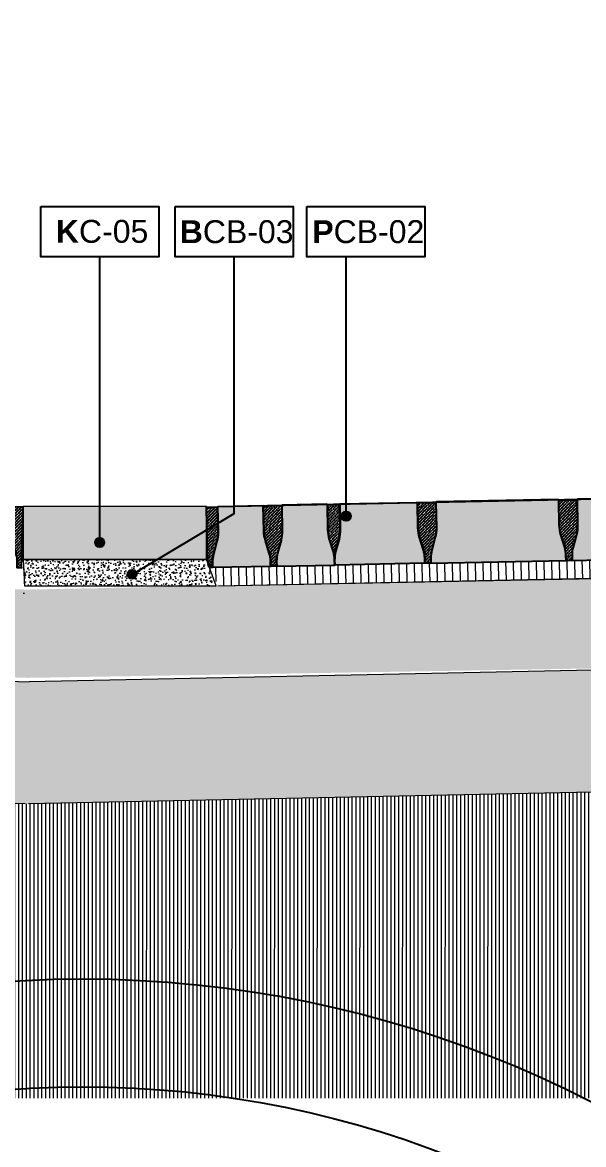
# Model space of a CAD drawing. Header units: metres. Extents: x -325 to 301, y -147 to 149.
# Drawn here: x 68.035 to 68.954, y 76.12 to 77.958 of the extents above; entities that cross this region are included whole.
import ezdxf

# ---------------------------------------------------------------- set-up
doc = ezdxf.new("R2010")
doc.units = ezdxf.units.M
doc.layers.add('-aux', color=50, linetype='Continuous', plot=False)
doc.layers.add('-AUX-QAD', color=5, linetype='Continuous', plot=False)
for name, color, linetype, true_color in [('0-TX-1_25', 7, 'Continuous', 0x3f4f7f), ('3-TR-paviment fort', 7, 'Continuous', 0xd1d1d1), ('EIT_3 TR sorra', 7, 'Continuous', 0xd8ceb0)]:
    doc.layers.add(name, color=color, linetype=linetype, true_color=true_color)
for name, color, linetype in [('00_Xref-Projecte', 7, 'Continuous'), ('1-L- kodolé', 7, 'Continuous'), ('A-KEYPLAN_HATCH', 7, 'Continuous'), ('A_TEXT_2', 7, 'Continuous')]:
    doc.layers.add(name, color=color, linetype=linetype)
for name, color, linetype, lineweight, true_color in [('03-TR-Paviment_05_Open Joint Precast Pavements', 7, 'Continuous', 5, 0xb3b3b3), ('3-TR sorra granitica', 7, 'Continuous', 0, 0xf2dac9), ('3-TR tot_u', 7, 'Continuous', 5, 0x787878)]:
    doc.layers.add(name, color=color, linetype=linetype, lineweight=lineweight, true_color=true_color)
for name, color, linetype, lineweight in [('1-CM', 7, 'Continuous', 0), ('3-TR Seleccionat', 44, 'Continuous', 0), ('3-TR Tot-u', 37, 'Continuous', 0)]:
    doc.layers.add(name, color=color, linetype=linetype, lineweight=lineweight)
doc.styles.get("Standard").update_dxf_attribs({"font": 'arial.ttf'})
pattern_1 = [(45.57882308716561, (41.17352994460509, 6.290211714547253), (0.001742942525919423, 0.006654917678337132), [0.008532812500000079, -0.001706562500000016, 0, -0.001706562500000016])]

# ---------------------------------------------------------------- blocks, each defined once
blk = doc.blocks.new('hatch keyplan 2')
at = {"layer": 'A-KEYPLAN_HATCH'}
blk.add_lwpolyline([(0, 0.005476596624248486), (0.012874798693294, 0.005476596623793739), (0.012874798693294, -2.273736754432321e-13), (0, 0)], close=True, dxfattribs=at)
blk = doc.blocks.new('hatch keyplan')
at = {"layer": 'A-KEYPLAN_HATCH'}
blk.add_blockref('hatch keyplan 2', (1.430579833341536, 0.8521467901477053), dxfattribs=at)
blk = doc.blocks.new('B-CB03')
at = {"layer": 'A-KEYPLAN_HATCH'}
blk.add_blockref('hatch keyplan', (-1.430579833438594, -0.8521467901477053), dxfattribs=at)
at = {"layer": 'A_TEXT_2', "insert": (-0.0007977309449526127, 0.00398371515799123), "char_height": 0.0025, "attachment_point": 1}
blk.add_mtext_dynamic_manual_height_columns('\\pi0.00128;{\\fArial|b1|i0|c0|p34;B}CB-03', width=0.01456192034901793, gutter_width=0.015, heights=[0], dxfattribs=at)
blk = doc.blocks.new('PCB03')
at = {"layer": 'A-KEYPLAN_HATCH'}
blk.add_blockref('hatch keyplan', (-1.42957983326266, -0.8521467901535917), dxfattribs=at)
at = {"layer": 'A_TEXT_2', "insert": (0.0002022692309803231, 0.0039881901570753), "char_height": 0.0025, "attachment_point": 1}
blk.add_mtext_dynamic_manual_height_columns('\\pi0.00139;{\\fArial|b1|i0|c0|p34;P}CB-02', width=0.01456192034901793, gutter_width=0.015, heights=[0], dxfattribs=at)
blk = doc.blocks.new('POINT')
at = {"layer": '0-TX-1_25'}
h = blk.add_hatch(dxfattribs=at)
h.set_pattern_fill('ANGLE', color=256)
h.set_pattern_definition([(0, (-83.74681484067048, -12.72584030761209), (0, 6.985), [5.08, -1.905]), (90, (-83.74681484067048, -12.72584030761209), (-6.985, 4.277078946022131e-16), [5.08, -1.905])])
edge = h.paths.add_edge_path()
edge.add_arc((0, 0), 0.0075, 0, 360)
h = blk.add_hatch(color=256, dxfattribs=at)
h.dxf.hatch_style = 1
edge = h.paths.add_edge_path()
edge.add_arc((0, 0), 0.0075, 0, 360)
blk.add_circle((0, 0), 0.0075, dxfattribs=at)
blk = doc.blocks.new('K04')
at = {"layer": 'A-KEYPLAN_HATCH'}
blk.add_blockref('hatch keyplan', (-1.429579833261921, -0.8521467901527103), dxfattribs=at)
at = {"layer": 'A_TEXT_2', "insert": (0.0002022691850191993, 0.004020148491213238), "char_height": 0.0025, "attachment_point": 1}
blk.add_mtext_dynamic_manual_height_columns('\\pi0.00244;{\\fArial|b1|i0|c0|p34;K}C-05', width=0.01456192034901793, gutter_width=0.015, heights=[0], dxfattribs=at)

msp = doc.modelspace()

# ---------------------------------------------------------------- hatches: boundary and pattern name
at = {"layer": '03-TR-Paviment_05_Open Joint Precast Pavements'}
h = msp.add_hatch(color=256, dxfattribs=at)
h.dxf.hatch_style = 1
edge = h.paths.add_edge_path()
edge.add_line((68.92525790686614, 77.07641051770727), (68.92509395140925, 77.08460465641035))
edge.add_arc((68.8766860826426, 77.08363606407731), 0.04841755807180265, 1.146277450208621, 17.14529657659856)
edge.add_line((68.92295197679854, 77.09790935968793), (68.91659162846969, 77.11852598194437))
edge.add_arc((68.97119673071832, 77.13537197219081), 0.05714459361100022, 181.1462781844386, 197.1452973107232, ccw=False)
edge.add_line((68.91406357287849, 77.1342287949448), (68.91324086260632, 77.17534583923354))
edge.add_line((68.91324086260632, 77.17534583923354), (68.91244381700376, 77.17532989116101))
edge.add_line((68.91244381700376, 77.17532989116101), (68.91242693128441, 77.17617379805503))
edge.add_line((68.91242693128441, 77.17617379805503), (68.71289542012039, 77.17218137621641))
edge.add_line((68.71289542012039, 77.17218137621641), (68.71291230586769, 77.17133746792568))
edge.add_line((68.71291230586769, 77.17133746792568), (68.71211525972505, 77.17132152356838))
edge.add_line((68.71211525972505, 77.17132152356838), (68.71293797050939, 77.13020447696111))
edge.add_arc((68.65580481508644, 77.12906129666017), 0.05714459125571695, -14.852737830959825, 1.1462812953216144, ccw=False)
edge.add_line((68.71104008293543, 77.11441310580145), (68.7055095311108, 77.09355855452493))
edge.add_arc((68.75230934882654, 77.0811474099321), 0.04841755310143616, 165.1472573265249, 181.1462764529136)
edge.add_line((68.70390148501241, 77.08017881854109), (68.70406544139112, 77.0719846803222))
edge.add_line((68.70406544139112, 77.0719846803222), (68.92525790686614, 77.07641051770727))
h = msp.add_hatch(color=256, dxfattribs=at)
h.dxf.hatch_style = 1
edge = h.paths.add_edge_path()
edge.add_line((69.03019998682242, 77.07851030301428), (69.03003603184044, 77.08670444126112))
edge.add_arc((68.98162815789082, 77.0857358478659), 0.04841756327498297, 1.146278584204274, 17.14529771059357)
edge.add_line((69.02789405673622, 77.1000091459261), (69.02153370794178, 77.1206257681732))
edge.add_arc((69.07613880411516, 77.13747175405231), 0.05714458651826031, 181.1462757958576, 197.1452949221402, ccw=False)
edge.add_line((69.019005653319, 77.13632857933), (69.01818294258123, 77.17744562360942))
edge.add_line((69.01818294258123, 77.17744562360942), (69.01738589696005, 77.17742967646801))
edge.add_line((69.01738589696005, 77.17742967646801), (69.01736901217183, 77.17827358338067))
edge.add_line((69.01736901217183, 77.17827358338067), (68.94408588558169, 77.17680726295526))
edge.add_line((68.94408588558169, 77.17680726295526), (68.94410277134762, 77.17596335373341))
edge.add_line((68.94410277134762, 77.17596335373341), (68.94330572472077, 77.17594741029792))
edge.add_line((68.94330572472077, 77.17594741029792), (68.9441284359893, 77.13483036276884))
edge.add_arc((68.88699528360394, 77.13368718465156), 0.05714458817505608, -14.852739959040889, 1.146279167241687, ccw=False)
edge.add_line((68.94223054793113, 77.11903899253097), (68.93669999610651, 77.09818444125449))
edge.add_arc((68.98349981216123, 77.08577329686136), 0.0484175514447214, 165.1472570511002, 181.1462761774888)
edge.add_line((68.93509194999882, 77.08480470573619), (68.93525590730866, 77.07661056753594))
edge.add_line((68.93525590730866, 77.07661056753594), (69.03019998682242, 77.07851030301428))
h = msp.add_hatch(color=256, dxfattribs=at)
h.dxf.hatch_style = 1
edge = h.paths.add_edge_path()
edge.add_line((68.34664877015429, 77.06483313268505), (68.34648481324481, 77.0730272741536))
edge.add_arc((68.39489268009662, 77.07399586772834), 0.04841755618218446, 165.1472598382455, 181.1462789646351, ccw=False)
edge.add_line((68.34809285885899, 77.08640701105928), (68.3536234117079, 77.10726155769873))
edge.add_arc((68.2983881461189, 77.12190975334116), 0.05714459029747762, 345.1472569520938, 361.1462760783742)
edge.add_line((68.35552130068788, 77.12305292842079), (68.3546985904157, 77.16416997270952))
edge.add_line((68.3546985904157, 77.16416997270952), (68.35549563693075, 77.16418592173181))
edge.add_line((68.35549563693075, 77.16418592173181), (68.35547875026165, 77.16502982953835))
edge.add_line((68.35547875026165, 77.16502982953835), (68.42876187732668, 77.16649614950751))
edge.add_line((68.42876187732668, 77.16649614950751), (68.42877876123033, 77.16565224024838))
edge.add_line((68.42877876123033, 77.16565224024838), (68.42957580722394, 77.16566819205478))
edge.add_line((68.42957580722394, 77.16566819205478), (68.43039851708645, 77.12455114496332))
edge.add_arc((68.48753166994302, 77.12569432280817), 0.0571445886407297, 181.1462788847019, 197.1452980109835)
edge.add_line((68.43292657264968, 77.10884833335957), (68.43928692103444, 77.08823170830973))
edge.add_arc((68.3930210277325, 77.07395841792044), 0.04841755571653015, 1.1462718439660193, 17.1452909703537, ccw=False)
edge.add_line((68.44142889423912, 77.07492700546977), (68.44159285061782, 77.06673286725089))
edge.add_line((68.44159285061782, 77.06673286725089), (68.34664877015429, 77.06483313268505))
h = msp.add_hatch(color=256, dxfattribs=at)
h.dxf.hatch_style = 1
edge = h.paths.add_edge_path()
edge.add_line((68.54653493105832, 77.06883265163609), (68.54637097464236, 77.07702679171724))
edge.add_arc((68.49796310421458, 77.07605819958383), 0.04841755972861205, 1.146277174707698, 17.14529630109814)
edge.add_line((68.54422900002233, 77.0903314954604), (68.53786865264325, 77.11094811680432))
edge.add_arc((68.59247375350607, 77.1277941051331), 0.05714459172145445, 181.1462767567709, 197.145295883053, ccw=False)
edge.add_line((68.53534059752693, 77.12665092934851), (68.53451788631429, 77.16776797408417))
edge.add_line((68.53451788631429, 77.16776797408417), (68.53372084117731, 77.16775202602095))
edge.add_line((68.53372084117731, 77.16775202602095), (68.53370395499239, 77.16859593290567))
edge.add_line((68.53370395499239, 77.16859593290567), (68.46042082932406, 77.16712961296446))
edge.add_line((68.46042082932406, 77.16712961296446), (68.46043771507136, 77.16628570467373))
edge.add_line((68.46043771507136, 77.16628570467373), (68.45964066941292, 77.16626975939461))
edge.add_line((68.45964066941292, 77.16626975939461), (68.46046337927541, 77.12515271230315))
edge.add_arc((68.40333022992775, 77.12400953636946), 0.05714458509428332, -14.852742087034017, 1.1462770392494122, ccw=False)
edge.add_line((68.45856549073306, 77.10936134298711), (68.45303493890844, 77.08850679171061))
edge.add_arc((68.49983475828532, 77.07609564691816), 0.04841755475823895, 165.1472576020817, 181.1462767284708)
edge.add_line((68.45142689281937, 77.07512705526119), (68.45159085012921, 77.06693291706094))
edge.add_line((68.45159085012921, 77.06693291706094), (68.54653493105832, 77.06883265163609))
h = msp.add_hatch(color=256, dxfattribs=at)
h.dxf.hatch_style = 1
edge = h.paths.add_edge_path()
edge.add_line((68.54653493103038, 77.06883265303279), (68.54637097464236, 77.07702679171724))
edge.add_arc((68.59477883872243, 77.07799538145655), 0.04841755333428358, 165.1472553660358, 181.1462744924243, ccw=False)
edge.add_line((68.5479790212063, 77.09040652771041), (68.55350957263056, 77.11126107571863))
edge.add_arc((68.49827430312045, 77.12590926677704), 0.05714459291252195, 345.1472624024418, 361.1462815287247)
edge.add_line((68.55540746019521, 77.12705244734387), (68.55458474900121, 77.1681694911484))
edge.add_line((68.55458474900121, 77.1681694911484), (68.55538179692229, 77.16818543973308))
edge.add_line((68.55538179692229, 77.16818543973308), (68.55536491070941, 77.16902934801449))
edge.add_line((68.55536491070941, 77.16902934801449), (68.68116560215896, 77.17154649387201))
edge.add_line((68.68116560215896, 77.17154649387201), (68.68118248654682, 77.17070258369107))
edge.add_line((68.68118248654682, 77.17070258369107), (68.68197953298736, 77.17071853643792))
edge.add_line((68.68197953298736, 77.17071853643792), (68.68280224330613, 77.12960148982134))
edge.add_arc((68.73993539636227, 77.13074466932734), 0.05714458887348412, 181.1462805459101, 197.1452996721934)
edge.add_line((68.68533029933494, 77.11389867822693), (68.69169064633229, 77.09328205268356))
edge.add_arc((68.64542475436002, 77.07900875403527), 0.04841755688067015, 1.1462816469212953, 17.145300773309373, ccw=False)
edge.add_line((68.69383262186483, 77.07997734989019), (68.69399657778727, 77.0717832111964))
edge.add_line((68.69399657778727, 77.0717832111964), (68.54653493103038, 77.06883265303279))
at = {"layer": '3-TR Seleccionat'}
h = msp.add_hatch(dxfattribs=at)
h.set_pattern_fill('ANSI31', color=256, scale=0.002, angle=225, style=0)
h.set_pattern_definition([(270, (441144.3122524929, -650759.8014037139), (-0.00635, -1.734723475976807e-18), [])])
h.paths.add_polyline_path([(66.77126353608502, 76.19580236841385), (69.65128148649208, 76.19580236841385), (69.65127183217632, 76.71082424159442), (68.09892376626033, 76.67871839777837), (68.03981260137503, 76.67778953592335), (66.77103777576338, 76.72032731852657)])
at = {"layer": '3-TR sorra granitica'}
h = msp.add_hatch(dxfattribs=at)
h.set_pattern_fill('LINE', color=256, scale=0.09999999999999998, angle=55.49980514896591, style=0)
h.set_pattern_definition([(91.14627738771378, (89.58269342022236, 285.6870577458764), (-0.01249749850454911, -0.0002500622498354824), [])])
h.paths.add_polyline_path([(68.34342161905019, 77.06476507445349), (68.3551396217445, 77.03499720880873), (69.65127183217632, 77.06093148984188), (69.65127183217632, 77.09093729357046)])
at = {"layer": '3-TR Tot-u'}
h = msp.add_hatch(dxfattribs=at)
h.set_pattern_fill('EARTH', color=256, scale=0.005, angle=-79.67847873881027)
h.set_pattern_definition([(280.3215212611898, (-0.9619544787788437, 23.03819359472088), (0.03692491896528266, -0.02554751180462218), [0.03175, -0.03175]), (280.3215212611898, (-0.9502408980094881, 23.04032685856351), (0.03692491896528266, -0.02554751180462218), [0.03175, -0.03175]), (280.3215212611898, (-0.9385273172401334, 23.04246012240613), (0.03692491896528266, -0.02554751180462218), [0.03175, -0.03175]), (10.32152126118974, (-0.9339117023694623, 23.03926668343055), (0.02554751180462218, 0.03692491896528266), [0.03175, -0.03175]), (10.32152126118974, (-0.9317784385268464, 23.02755310266119), (0.02554751180462218, 0.03692491896528266), [0.03175, -0.03175]), (10.32152126118974, (-0.9296451746842163, 23.01583952189184), (0.02554751180462218, 0.03692491896528266), [0.03175, -0.03175])])
h.paths.add_polyline_path([(68.04651416809284, 76.87767722689908), (66.77103777576338, 76.92043969065307), (66.77103777576338, 76.72032731852657), (68.0452302139848, 76.67760790146563), (69.65127183217632, 76.71082424159442), (69.6502386739103, 76.91084564411612)])
at = {"layer": '3-TR tot_u'}
h = msp.add_hatch(dxfattribs=at)
h.set_pattern_fill('AR-CONC', color=256, scale=0.0002499999999999997, angle=92.9928143935928)
h.set_pattern_definition([(142.9928143935928, (269989.1826218755, -738416.6042376308), (0.00160133854976033, 0.04569209416202706), [0.004762499999999995, -0.05238749999999995]), (87.99281439359284, (269989.1826218755, -738416.6042376308), (-0.04723904418761809, -0.01129264178091974), [0.003809999999999996, -0.04191014604249996]), (193.4442590935928, (269989.1827553202, -738416.6004299686), (-0.04563770368725484, 0.03439945236275431), [0.004047502199999992, -0.04452256114999992]), (139.1770143935928, (269989.1699391972, -738416.6049007069), (0.00695793884922797, 0.0682260934048176), [0.007143749999999992, -0.07858124999999991]), (189.6283720035927, (269989.1705190189, -738416.5992152045), (-0.06487092434638955, 0.05604051034146583), [0.006071255784999993, -0.06678390203999993]), (84.17696556359282, (269989.1699391972, -738416.6049007069), (-0.06487092434352237, 0.05604051034498883), [0.005714991767499994, -0.06286493297999993]), (113.9928143935928, (269989.1727783288, -738416.5983935987), (0.02355245547627941, 0.03918673552424966), [0.004762499999999994, -0.05238749999999994]), (58.99281439359278, (269989.1727783288, -738416.5983935987), (-0.04679086962607495, 0.01302528763197387), [0.003809999999999996, -0.04190999999999995]), (164.4442593935928, (269989.1747410334, -738416.5951280374), (-0.02323841438272714, 0.05221202305941412), [0.004047502199999996, -0.04452248439999995]), (130.4928143935928, (269989.1826218755, -738416.6042376308), (-0.02115024290892982, -0.0003325720948346777), [0, -0.04140199999999996, 0, -0.04254499999999996, 0, -0.04206874999999995]), (100.4928143935928, (269989.1826218755, -738416.6042376308), (-0.02588315998721204, 0.01537450676871891), [0, -0.02425699999999997, 0, -0.04044949999999996, 0, -0.01603374999999999]), (60.4928143935928, (269989.1833612054, -738416.6183788172), (-0.0003395878614522781, 0.03392619092123889), [0, -0.01587499999999998, 0, -0.04952999999999995, 0, -0.06572249999999992]), (50.49281439359279, (269989.1836927434, -738416.6247201564), (-0.008281435526141462, 0.03664990282591291), [0, -0.02063749999999996, 0, -0.03289299999999993, 0, -0.04667249999999992])])
h.paths.add_polyline_path([(68.04480928950098, 76.88414933621289), (69.6502386739103, 76.91084564411612), (69.65127183217632, 77.0599941756442), (68.3551396074656, 77.0349972450822), (68.04103718276302, 77.02871233820244), (66.77103777576338, 77.07050056666263), (66.77103777576338, 76.92043969065307)])
h = msp.add_hatch(dxfattribs=at)
h.set_pattern_fill('AR-CONC', color=256, scale=9e-05, angle=90.26641431039367)
h.set_pattern_definition([(140.2664143103937, (4.250728919184326, -5.674020248747695), (0.001358261347982061, 0.01640311316296629), [0.0017145, -0.0188595]), (85.26641431039367, (4.250728919184326, -5.674020248747695), (-0.01718018148039424, -0.003251827319955159), [0.0013716, -0.0150876525753]), (190.7178590103937, (4.250842107323853, -5.672653327039722), (-0.01582191943130427, 0.01315128580300938), [0.001457100792, -0.016028122014]), (136.4506143103937, (4.246156968609166, -5.674041507588194), (0.003670327151181657, 0.02441444385953116), [0.00257175, -0.02828925]), (186.9019719203937, (4.24646282675403, -5.672006972418008), (-0.02236745963156911, 0.02126259792724011), [0.0021856520826, -0.0240422047344]), (81.45056548039366, (4.246156968609166, -5.674041507588194), (-0.02236745963047776, 0.02126259792845786), [0.0020573970363, -0.0226313758728]), (111.2664143103937, (4.247289326832706, -5.67175021759049), (0.009140320580882877, 0.01368794375791834), [0.0017145, -0.0188595]), (56.2664143103937, (4.247289326832706, -5.67175021759049), (-0.01660260073058194, 0.005485043237329697), [0.0013716, -0.0150876]), (161.7178593103937, (4.248051020219046, -5.67060955561116), (-0.007462280235117282, 0.01917298696442482), [0.001457100791999999, -0.01602809438399998]), (127.7664143103937, (4.250728919184326, -5.674020248747695), (-0.007611163754578943, 0.0002425866008496274), [0, -0.01490472, 0, -0.0153162, 0, -0.01514475]), (97.76641431039367, (4.250728919184326, -5.674020248747695), (-0.009044117031634472, 0.005971780936707849), [0, -0.00873252, 0, -0.01456182, 0, -0.005772150000000001]), (57.76641431039366, (4.250752622791483, -5.679117973638998), (0.0004588392826058817, 0.01220541901602734), [0, -0.005715, 0, -0.0178308, 0, -0.0236601]), (47.76641431039366, (4.250763252211732, -5.681403948926578), (-0.002350348719380294, 0.0133208416991804), [0, -0.0074295, 0, -0.01184148, 0, -0.0168021])])
h.paths.add_polyline_path([(68.35253808090863, 77.03503001514748), (68.33668180518191, 77.07780274817782), (68.03667653750651, 77.07777996621273), (68.03752744237484, 77.02023905332308), (68.03837308006092, 77.0350300151475)])
at = {"layer": '3-TR-paviment fort'}
h = msp.add_hatch(color=256, dxfattribs=at)
h.dxf.hatch_style = 1
h.paths.add_polyline_path([(68.03668180468878, 77.16502982953835), (68.03668180468875, 77.0777799668616), (68.33668216616816, 77.07781692390616), (68.3366818046888, 77.16502982953835)])
at = {"layer": 'EIT_3 TR sorra'}
h = msp.add_hatch(dxfattribs=at)
h.set_pattern_fill('ANSI36', color=256, scale=0.00107500000000001, angle=0.5788230871656231, style=0, double=1)
h.set_pattern_definition(pattern_1)
edge = h.paths.add_edge_path()
edge.add_line((68.93525597635588, 77.07660707016974), (68.9252579796379, 77.0764070204156))
edge.add_line((68.9252579796379, 77.0764070204156), (68.92509402186252, 77.08460115860653))
edge.add_arc((68.87668615681648, 77.08363256919625), 0.0484175542934768, 1.146274080278305, 17.145293206388)
edge.add_line((68.92295204820157, 77.09790586097162), (68.91659170025444, 77.11852248742747))
edge.add_arc((68.97119679642805, 77.13536847330667), 0.05714458651850271, 181.1462757959383, 197.1452949221546, ccw=False)
edge.add_line((68.91406364563164, 77.13422529858427), (68.9132408653904, 77.175345839755))
edge.add_line((68.9132408653904, 77.175345839755), (68.94330572666689, 77.17594740614507))
edge.add_line((68.94330572666689, 77.17594740614507), (68.9441285055021, 77.13482686541197))
edge.add_arc((68.8869953498133, 77.13368368676282), 0.05714459148847613, -14.85273949215781, 1.1462796341515968, ccw=False)
edge.add_line((68.94223061746257, 77.11903549424298), (68.93670006607556, 77.09818094437249))
edge.add_arc((68.98349987714745, 77.08576980057826), 0.04841754647486529, 165.1472562246555, 181.146275350871)
edge.add_line((68.93509201993993, 77.0848012102509), (68.93525597635588, 77.07660707016974))
edge.add_line((68.93525597635588, 77.07660707016974), (68.9252579796379, 77.0764070204156))
h = msp.add_hatch(dxfattribs=at)
h.set_pattern_fill('ANSI36', color=256, scale=0.00107500000000001, angle=0.5788230871656231, style=0, double=1)
h.set_pattern_definition([(45.57882308716561, (41.79200925026089, -23.2615700348311), (0.001742942525919423, 0.006654917678337132), [0.008532812500000079, -0.001706562500000016, 0, -0.001706562500000016])])
edge = h.paths.add_edge_path()
edge.add_line((68.02586511630221, 77.06475838803168), (68.03382618499553, 77.0645315736056))
edge.add_line((68.03382618499553, 77.0645315736056), (68.03668180468878, 77.16391712332853))
edge.add_line((68.03668180468878, 77.16391712332853), (68.0186577514142, 77.16416338985005))
edge.add_line((68.0186577514142, 77.16416338985005), (68.01748639896923, 77.12305129825796))
edge.add_arc((68.07460780607369, 77.12142388232988), 0.05714458532701523, 178.3680575769846, 194.3670767032971)
edge.add_line((68.01925036602958, 77.10724440899834), (68.0246039479235, 77.08634372829128))
edge.add_arc((67.97770061481815, 77.07432972351783), 0.04841754813172262, -1.631942671243678, 14.367076454967503, ccw=False)
edge.add_line((68.02609852446547, 77.07295084395192), (68.02586511630221, 77.06475838803168))
edge.add_line((68.02586511630221, 77.06475838803168), (68.03382618499553, 77.0645315736056))
h = msp.add_hatch(dxfattribs=at)
h.set_pattern_fill('ANSI36', color=256, scale=0.00107500000000001, angle=0.5788230871656231, style=0, double=1)
h.set_pattern_definition(pattern_1)
edge = h.paths.add_edge_path()
edge.add_line((68.34664884016992, 77.06482963347521), (68.34342138878273, 77.0647650698454))
edge.add_line((68.34342138878273, 77.0647650698454), (68.33842500536483, 77.07745823801936))
edge.add_line((68.33842500536483, 77.07745823801936), (68.33670245208316, 77.16380988826954))
edge.add_line((68.33670245208316, 77.16380988826954), (68.35469858948454, 77.16416997269089))
edge.add_line((68.35469858948454, 77.16416997269089), (68.35552136979103, 77.12304942826118))
edge.add_arc((68.29838822017754, 77.12190625397939), 0.05714458532701222, -14.852743748329488, 1.1462753779800892, ccw=False)
edge.add_line((68.35362348078309, 77.10725805893584), (68.34809292894916, 77.0864035081249))
edge.add_arc((68.39489274168218, 77.07399236413094), 0.04841754813169722, 165.1472565000822, 181.1462756262931)
edge.add_line((68.34648488282282, 77.07302377353774), (68.34664884016992, 77.06482963347521))
edge.add_line((68.34664884016992, 77.06482963347521), (68.34342138878273, 77.0647650698454))
h = msp.add_hatch(dxfattribs=at)
h.set_pattern_fill('ANSI36', color=256, scale=0.00107500000000001, angle=0.5788230871656231, style=0, double=1)
h.set_pattern_definition(pattern_1)
edge = h.paths.add_edge_path()
edge.add_line((68.45159092106667, 77.06692941833529), (68.44159292436731, 77.06672936765003))
edge.add_line((68.44159292436731, 77.06672936765003), (68.44142896657328, 77.0749235067721))
edge.add_arc((68.39302109986623, 77.07395491756154), 0.04841755595015637, 1.14627380466281, 17.14529293077776)
edge.add_line((68.43928699290304, 77.08822820960273), (68.43292664592431, 77.10884483421496))
edge.add_arc((68.48753174513548, 77.12569082227783), 0.05714459006482043, 181.1462769902513, 197.1452961164698, ccw=False)
edge.add_line((68.4303985908173, 77.12454764629356), (68.42957581000803, 77.16566819257622))
edge.add_line((68.42957581000803, 77.16566819257622), (68.45964067081894, 77.16626975895697))
edge.add_line((68.45964067081894, 77.16626975895697), (68.46046345069709, 77.12514921265569))
edge.add_arc((68.40333029309058, 77.12400603539241), 0.05714459337808021, -14.852740919884525, 1.146278206426814, ccw=False)
edge.add_line((68.4585655622013, 77.10935784101181), (68.4530350103301, 77.08850329206317))
edge.add_arc((68.49983482472426, 77.07609214786957), 0.04841754978850364, 165.1472567756227, 181.1462759018336)
edge.add_line((68.45142696421308, 77.07512355701043), (68.45159092106667, 77.06692941833529))
edge.add_line((68.45159092106667, 77.06692941833529), (68.44159292436731, 77.06672936765003))
h = msp.add_hatch(dxfattribs=at)
h.set_pattern_fill('ANSI36', color=256, scale=0.00107500000000001, angle=0.5788230871656231, style=0, double=1)
h.set_pattern_definition(pattern_1)
edge = h.paths.add_edge_path()
edge.add_line((68.5465350023775, 77.06882915710987), (68.54637104506766, 77.07702329531014))
edge.add_arc((68.49796318188243, 77.07605470736138), 0.04841755240379976, 1.146272395165335, 17.1452915212768)
edge.add_line((68.5442290718816, 77.09032799721896), (68.53786872441867, 77.11094462275301))
edge.add_arc((68.59247382362985, 77.12779061081586), 0.05714459006481624, 181.1462769902371, 197.1452961164562, ccw=False)
edge.add_line((68.53534066931167, 77.12664743483161), (68.53451788955465, 77.16776797508051))
edge.add_line((68.53451788955465, 77.16776797508051), (68.55458475273508, 77.16816949075736))
edge.add_line((68.55458475273508, 77.16816949075736), (68.55540753060188, 77.12704895186789))
edge.add_arc((68.49827437326127, 77.12590577295279), 0.05714459314527894, -14.852739258683812, 1.146279867626106, ccw=False)
edge.add_line((68.55350964257167, 77.11125758023333), (68.54797909027218, 77.09040302941308))
edge.add_arc((68.5947788998826, 77.0779918874795), 0.04841754458527481, 165.1472579095892, 181.146277035802)
edge.add_line((68.54637104459277, 77.07702329576638), (68.54653500192123, 77.06882915663499))
h = msp.add_hatch(dxfattribs=at)
h.set_pattern_fill('ANSI36', color=256, scale=0.00107500000000001, angle=0.5788230871656231, style=0, double=1)
h.set_pattern_definition(pattern_1)
edge = h.paths.add_edge_path()
edge.add_line((68.70399464663446, 77.07197977249537), (68.69399664897603, 77.07177972318816))
edge.add_line((68.69399664897603, 77.07177972318816), (68.69383269214109, 77.07997386093216))
edge.add_arc((68.64542482835685, 77.07900526800006), 0.04841755310237295, 1.146278276923341, 17.145297403036)
edge.add_line((68.69169071755832, 77.09327856281305), (68.68533036960187, 77.11389518973448))
edge.add_arc((68.73993546604137, 77.13074117396185), 0.05714458628563379, 181.1462741347464, 197.1452932609647, ccw=False)
edge.add_line((68.68280231544465, 77.12959800090059), (68.68197953484031, 77.17071853694074))
edge.add_line((68.68197953484031, 77.17071853694074), (68.71204439518564, 77.17132010331217))
edge.add_line((68.71204439518564, 77.17132010331217), (68.7128671753151, 77.13019956772828))
edge.add_arc((68.65573402074618, 77.12905639264858), 0.05714459029740723, -14.852743047865772, 1.1462760784468173, ccw=False)
edge.add_line((68.71096928633513, 77.11440819700621), (68.70543873543234, 77.09355364621392))
edge.add_arc((68.75223854962677, 77.08114250035916), 0.04841755002125912, 165.1472548149483, 181.1462739411614)
edge.add_line((68.70383068884973, 77.08017391115189), (68.70399464663446, 77.07197977249537))
edge.add_line((68.70399464663446, 77.07197977249537), (68.69399664897603, 77.07177972318816))

# ---------------------------------------------------------------- linework, layer by layer
at = {"layer": '-aux'}
for points in [[(68.93525597635588, 77.07660707016974), (68.9252579796379, 77.0764070204156), (68.92509402186252, 77.08460115860653, 0.06992251114754273), (68.92295204820157, 77.09790586097162), (68.91659170025444, 77.11852248742747, -0.06992251114800961), (68.91406364563164, 77.13422529858427), (68.9132408653904, 77.175345839755), (68.94330572666689, 77.17594740614507), (68.9441285055021, 77.13482686541197, -0.0699225111484148), (68.94223061746257, 77.11903549424298), (68.93670006607556, 77.09818094437249, 0.06992251114798485), (68.93509201993993, 77.0848012102509), (68.93525597635588, 77.07660707016974), (68.9252579796379, 77.0764070204156)], [(68.02586511630221, 77.06475838803168), (68.03382618499553, 77.0645315736056), (68.03668180468878, 77.16391712332853), (68.0186577514142, 77.16416338985005), (68.01748639896923, 77.12305129825796, 0.0699225111484148), (68.01925036602958, 77.10724440899834), (68.0246039479235, 77.08634372829128, -0.06992251114798485), (68.02609852446547, 77.07295084395192), (68.02586511630221, 77.06475838803168), (68.03382618499553, 77.0645315736056)], [(68.34664884016992, 77.06482963347521), (68.34342138878273, 77.0647650698454), (68.33842500536483, 77.07745823801936), (68.33670245208316, 77.16380988826954), (68.35469858948454, 77.16416997269089), (68.35552136979103, 77.12304942826118, -0.0699225111484148), (68.35362348078309, 77.10725805893584), (68.34809292894916, 77.0864035081249, 0.06992251114798485), (68.34648488282282, 77.07302377353774), (68.34664884016992, 77.06482963347521), (68.34342138878273, 77.0647650698454)], [(68.45159092106667, 77.06692941833529), (68.44159292436731, 77.06672936765003), (68.44142896657328, 77.0749235067721, 0.06992251114754273), (68.43928699290304, 77.08822820960273), (68.43292664592431, 77.10884483421496, -0.06992251114800961), (68.4303985908173, 77.12454764629356), (68.42957581000803, 77.16566819257622), (68.45964067081894, 77.16626975895697), (68.46046345069709, 77.12514921265569, -0.0699225111484148), (68.4585655622013, 77.10935784101181), (68.4530350103301, 77.08850329206317, 0.06992251114798485), (68.45142696421308, 77.07512355701043), (68.45159092106667, 77.06692941833529), (68.44159292436731, 77.06672936765003)], [(68.54653500192123, 77.06882915663499), (68.5465350023775, 77.06882915710987), (68.54637104506766, 77.07702329531014, 0.06992251114754273), (68.5442290718816, 77.09032799721896), (68.53786872441867, 77.11094462275301, -0.06992251114800961), (68.53534066931167, 77.12664743483161), (68.53451788955465, 77.16776797508051), (68.55458475273508, 77.16816949075736), (68.55540753060188, 77.12704895186789, -0.0699225111484148), (68.55350964257167, 77.11125758023333), (68.54797909027218, 77.09040302941308, 0.06992251114798485), (68.54637104459277, 77.07702329576638), (68.54653500192123, 77.06882915663499), (68.5465350023775, 77.06882915710987)], [(68.70399464663446, 77.07197977249537), (68.69399664897603, 77.07177972318816), (68.69383269214109, 77.07997386093216, 0.06992251114754273), (68.69169071755832, 77.09327856281305), (68.68533036960187, 77.11389518973448, -0.06992251114800961), (68.68280231544465, 77.12959800090059), (68.68197953484031, 77.17071853694074), (68.71204439518564, 77.17132010331217), (68.7128671753151, 77.13019956772828, -0.0699225111484148), (68.71096928633513, 77.11440819700621), (68.70543873543234, 77.09355364621392, 0.06992251114798485), (68.70383068884973, 77.08017391115189), (68.70399464663446, 77.07197977249537), (68.69399664897603, 77.07177972318816)]]:
    msp.add_lwpolyline(points, format="xyb", dxfattribs=at)
at = {"layer": '-AUX-QAD'}
for centre, radius in [((68.13375237947446, 76.96502982953834), 1.820887697150468), ((68.13375237947446, 76.96502982953834), 1.644287805263133), ((68.13375237947446, 74.57011855805584), 1.820887697150468), ((68.13375237947446, 74.57011855805584), 1.644287805263133)]:
    msp.add_circle(centre, radius, dxfattribs=at)
at = {"layer": '0-TX-1_25'}
for points in [[(68.16179103570016, 77.1057892928381), (68.16179103570016, 77.57391037196696)], [(68.21467218939073, 77.05364872743797), (68.38207938277945, 77.15319031032726), (68.38207938277945, 77.57391037196241)], [(68.565210424337, 77.14896264965608), (68.56521042433701, 77.57391037196241)]]:
    msp.add_lwpolyline(points, dxfattribs=at)
at = {"layer": '00_Xref-Projecte'}
msp.add_lwpolyline([(68.35547875023428, 77.16502982953837), (69.65127183217632, 77.19095730861959)], dxfattribs=at)
at = {"layer": '1-CM'}
for p, q in [((68.3551396074656, 77.03499724508221), (69.65127183217632, 77.06093148984188)), ((66.77103777576338, 76.92043969065307), (68.0465141680929, 76.87767722689888)), ((69.6502386739103, 76.91084564411612), (68.0465141680929, 76.87767722689888)), ((69.65127183217632, 76.71082424159442), (68.0452302139848, 76.67760790146563))]:
    msp.add_line(p, q, dxfattribs=at)
for points in [[(68.3366818046888, 77.16502982953835), (68.03668180468878, 77.16502982953835)], [(68.03668180468878, 77.16502982953835), (68.03668180468875, 77.0777799668616), (68.33668216616816, 77.07781692390616), (68.3366818046888, 77.16502982953835)], [(68.35513962174451, 77.03499720880873), (69.65127183217632, 77.05999421335522), (69.65127183217632, 77.08998821096753), (68.34342138878273, 77.0647650698454), (68.33843025873608, 77.0774583437814), (68.33842500536483, 77.07745823801936)], [(68.35253761813829, 77.03503001514748), (68.33668180518191, 77.07780274817782), (68.03667653750651, 77.07777996621273), (68.0383837022634, 77.03476152034716)], [(68.03668180468878, 77.0777799668616), (68.03837308006092, 77.0350300151475), (68.35253808090863, 77.03503001514748)], [(68.03981260137503, 76.67778953592335), (66.77103777576338, 76.72032731852657)]]:
    msp.add_lwpolyline(points, dxfattribs=at)
at = {"layer": '1-L- kodolé'}
for points in [[(68.92525790686614, 77.07641051770727), (68.92509395140925, 77.08460465641035, 0.06992251114875708), (68.92295197679854, 77.09790935968793), (68.91659162846969, 77.11852598194437, -0.0699225111482901), (68.91406357287849, 77.1342287949448), (68.91324086260632, 77.17534583923354), (68.91244381700376, 77.17532989116101), (68.91242693128441, 77.17617379805503), (68.71289542012039, 77.17218137621641), (68.71291230586769, 77.17133746792568), (68.71211525972505, 77.17132152356838), (68.71293797050939, 77.13020447696111, -0.0699225111482901), (68.71104008293543, 77.11441310580145), (68.7055095311108, 77.09355855452493, 0.06992251114875708), (68.70390148501241, 77.08017881854109), (68.70406544139112, 77.0719846803222)], [(69.03019998682242, 77.07851030301428), (69.03003603184044, 77.08670444126112, 0.06992251114875708), (69.02789405673622, 77.1000091459261), (69.02153370794178, 77.1206257681732, -0.0699225111482901), (69.019005653319, 77.13632857933), (69.01818294258123, 77.17744562360942), (69.01738589696005, 77.17742967646801), (69.01736901217183, 77.17827358338067), (68.94408588558169, 77.17680726295526), (68.94410277134762, 77.17596335373341), (68.94330572472077, 77.17594741029792), (68.9441284359893, 77.13483036276884, -0.0699225111482901), (68.94223054793113, 77.11903899253097), (68.93669999610651, 77.09818444125449, 0.06992251114875708), (68.93509194999882, 77.08480470573619), (68.93525590730866, 77.07661056753594)], [(68.34664877015429, 77.06483313268505), (68.34648481324481, 77.0730272741536, -0.06992251114875708), (68.34809285885899, 77.08640701105928), (68.3536234117079, 77.10726155769873, 0.0699225111482901), (68.35552130068788, 77.12305292842079), (68.3546985904157, 77.16416997270952), (68.35549563693075, 77.16418592173181), (68.35547875026165, 77.16502982953835), (68.42876187732668, 77.16649614950751), (68.42877876123033, 77.16565224024838), (68.42957580722394, 77.16566819205478), (68.43039851708645, 77.12455114496332, 0.0699225111482901), (68.43292657264968, 77.10884833335957), (68.43928692103444, 77.08823170830973, -0.06992251114875708), (68.44142889423912, 77.07492700546977), (68.44159285061782, 77.06673286725089)], [(68.54653493105832, 77.06883265163609), (68.54637097464236, 77.07702679171724, 0.06992251114875708), (68.54422900002233, 77.0903314954604), (68.53786865264325, 77.11094811680432, -0.0699225111482901), (68.53534059752693, 77.12665092934851), (68.53451788631429, 77.16776797408417), (68.53372084117731, 77.16775202602095), (68.53370395499239, 77.16859593290567), (68.46042082932406, 77.16712961296446), (68.46043771507136, 77.16628570467373), (68.45964066941292, 77.16626975939461), (68.46046337927541, 77.12515271230315, -0.0699225111482901), (68.45856549073306, 77.10936134298711), (68.45303493890844, 77.08850679171061, 0.06992251114875708), (68.45142689281937, 77.07512705526119), (68.45159085012921, 77.06693291706094)], [(68.54653493103038, 77.06883265303279), (68.54637097464236, 77.07702679171724, -0.06992251114875708), (68.5479790212063, 77.09040652771041), (68.55350957263056, 77.11126107571863, 0.0699225111482901), (68.55540746019521, 77.12705244734387), (68.55458474900121, 77.1681694911484), (68.55538179692229, 77.16818543973308), (68.55536491070941, 77.16902934801449), (68.68116560215896, 77.17154649387201), (68.68118248654682, 77.17070258369107), (68.68197953298736, 77.17071853643792), (68.68280224330613, 77.12960148982134, 0.0699225111482901), (68.68533029933494, 77.11389867822693), (68.69169064633229, 77.09328205268356, -0.06992251114875708), (68.69383262186483, 77.07997734989019), (68.69399657778727, 77.0717832111964)]]:
    msp.add_lwpolyline(points, format="xyb", close=True, dxfattribs=at)

# ---------------------------------------------------------------- block references
at = {"layer": '0-TX-1_25', "xscale": 15, "yscale": 15, "zscale": 15}
for name, p in [('B-CB03', (68.28551839403559, 77.5739103719641)), ('PCB03', (68.4858364296874, 77.57391037205241))]:
    msp.add_blockref(name, p, dxfattribs=at)
at = {"layer": '0-TX-1_25'}
for p in [(68.565210424337, 77.14896264965608), (68.16179103570016, 77.1057892928381), (68.21467218939073, 77.05364872743797)]:
    msp.add_blockref('POINT', p, dxfattribs=at)
at = {"layer": 'A-KEYPLAN_HATCH', "xscale": 14.99999999999981, "yscale": 14.99999999999981, "zscale": 14.99999999999981}
msp.add_blockref('K04', (68.05032357096351, 77.573910372046), dxfattribs=at)

doc.saveas('drawing.dxf')
